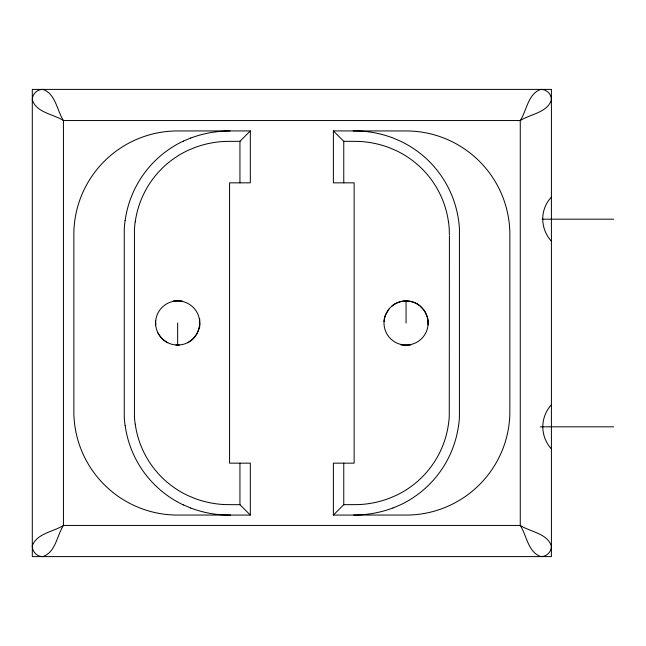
<?xml version="1.0" encoding="UTF-8"?>
<svg xmlns="http://www.w3.org/2000/svg" width="646" height="646" viewBox="0 0 646 646"><rect width="100%" height="100%" fill="white"/><g stroke="black" fill="none" stroke-linecap="round" stroke-linejoin="round"><path stroke-width="0.97" d="M199 328.572L197.167 333.288L194.196 337.592M385.291 315.555L384.709 317.428A43.444 30.717 0 0 0 384.039 321.643M385.355 315.385L388.9 309.127M551.401 197.119C539.612 209.651 540.113 228.7 551.401 241.233M551.393 404.776C540.024 417.219 539.903 436.325 551.393 448.865M194.075 337.729L192.33 339.465M135.248 221.812A93.032 93.032 0 0 1 187.76 150.478L194.398 147.692A98.87 98.87 0 0 1 225.559 141.393L239.941 141.312L250.325 130.928L175.655 130.952A85.668 85.668 0 0 0 173.758 131.001L169.333 131.267A103.828 103.828 0 0 0 79.103 202.061A104.305 104.305 0 0 0 73.862 231.874L73.87 414.126A104.305 104.305 0 0 0 79.095 443.939A103.675 103.675 0 0 0 100.623 480.85A103.869 103.869 0 0 0 169.333 514.749L173.758 514.999A85.716 85.716 0 0 0 175.655 515.048L250.325 515.072L250.325 463.158L229.564 463.158L229.564 182.842L250.325 182.842L250.325 130.928M333.384 515.072L333.384 463.158L354.145 463.158L354.145 182.842L333.384 182.842L333.384 130.928L408.054 130.952A85.668 85.668 0 0 1 409.952 131.001L414.377 131.267A103.828 103.828 0 0 1 504.599 202.061A104.305 104.305 0 0 1 509.847 231.874L509.839 414.126A104.305 104.305 0 0 1 504.607 443.939A103.675 103.675 0 0 1 483.087 480.85A103.869 103.869 0 0 1 414.377 514.749L409.952 514.999A85.716 85.716 0 0 1 408.054 515.048L333.384 515.072L343.761 504.688L358.15 504.615A98.87 98.87 0 0 0 389.312 498.308L395.933 495.498A93.032 93.032 0 0 0 448.461 424.18A97.142 97.142 0 0 0 449.261 416.492L449.422 235.992M192.193 339.594L188.826 342.017M391.662 306.285L392.994 305.219M393.148 305.114L394.876 303.983M427.41 317.428A43.444 30.717 0 0 1 428.112 323A22.061 22.061 0 0 1 395.029 342.105A22.061 22.061 0 0 1 395.029 303.895L396.176 303.273M188.341 342.299L187.534 342.727M396.345 303.192L399.22 302.021M183.367 141.119L190.731 137.994M392.978 508.006L400.342 504.881A103.328 103.303 -88.1 0 0 458.531 425.601M399.559 301.916C405.341 300.107 411.841 300.842 417.074 303.886M179.386 344.996L175.914 344.996M225.155 131.009L229.992 130.928M358.554 514.991L353.717 515.072M333.384 130.928L343.761 141.312L358.15 141.385A98.87 98.87 0 0 1 389.312 147.692L395.933 150.502A93.032 93.032 0 0 1 448.461 221.812M542.131 219.18L613.7 219.18M173.055 300.939L182.245 300.939M401.045 345.061L410.654 345.061M540.266 426.82L613.7 426.82M250.325 515.072L239.941 504.688L225.559 504.615A98.87 98.87 0 0 1 194.398 498.308L187.768 495.498A93.032 93.032 0 0 1 135.248 424.18M353.176 130.928L358.554 131.009A108.803 108.665 -3.2 0 1 392.986 137.969L400.342 141.119A103.223 103.198 -88.1 0 1 447.42 186.016A103.772 103.748 -87.4 0 1 458.595 220.391A107.656 107.648 -83.8 0 1 459.435 228.902L459.435 417.106A107.607 107.599 81.2 0 1 458.603 425.609M230.525 515.072L225.155 514.991A108.811 108.665 -3.2 0 1 190.723 508.039M190.731 508.006L183.367 504.881M167.766 342.727L166.959 342.299M417.235 303.983L419.569 305.558M166.474 342.017L163.107 339.594M420.021 305.913L424.543 310.952L427.313 317.081M162.97 339.465L161.225 337.729M161.104 337.592L158.585 334.095M158.31 333.611L157.963 332.956M449.414 234.991L449.269 229.508A97.183 97.183 0 0 0 448.502 221.812M428.12 320.957L428.12 325.003M406.059 300.826L406.059 323M343.761 141.312L343.761 182.842M343.761 463.158L343.761 504.688M239.941 141.312L239.941 182.842M239.941 463.158L239.941 504.688M199.711 318.987L199.711 327.142M177.65 323L177.65 345.174M155.589 320.997L155.589 325.043M199.711 323A22.061 22.061 0 0 1 166.62 342.105A22.061 22.061 0 0 1 166.62 303.895A22.061 22.061 0 0 1 199.711 323A43.444 30.717 0 0 1 199 328.572M155.654 324.696A43.444 30.717 0 0 1 155.589 323M395.029 303.895A22.061 22.061 0 0 1 428.12 323M392.954 507.942A108.811 108.56 0.8 0 1 358.546 514.894M135.2 221.812A97.183 97.183 0 0 0 134.441 229.508L134.441 416.492A97.142 97.142 0 0 0 135.2 424.188M190.756 138.058A108.803 108.56 0.8 0 1 225.155 131.106M125.179 220.399A103.336 103.303 -87.8 0 1 183.351 141.086M125.106 220.391A107.656 107.648 81 0 0 124.266 228.902L124.266 417.106A107.607 107.591 -83.5 0 0 125.106 425.609M183.351 504.922A103.328 103.312 -87.4 0 1 125.171 425.601M32.308 545.894L32.3 546.217A10.384 10.384 0 0 0 42.684 556.602C55.596 552.685 56.945 535.381 63.445 525.448L63.445 120.552C56.969 110.579 55.58 93.331 42.684 89.398A10.384 10.384 0 0 0 32.3 99.783C36.233 112.687 53.473 114.067 63.445 120.552L520.264 120.552C530.237 114.067 547.477 112.687 551.409 99.783A10.384 10.384 0 0 0 541.025 89.398C528.121 93.331 526.74 110.579 520.264 120.552L520.264 525.448C526.74 535.421 528.121 552.669 541.025 556.602A10.384 10.384 0 0 0 551.409 546.217C547.477 533.313 530.237 531.933 520.264 525.448L63.445 525.448C53.44 531.868 36.693 533.305 32.308 545.894M551.409 89.398L32.3 89.398L32.3 556.602L551.409 556.602L551.409 89.398"/></g></svg>
